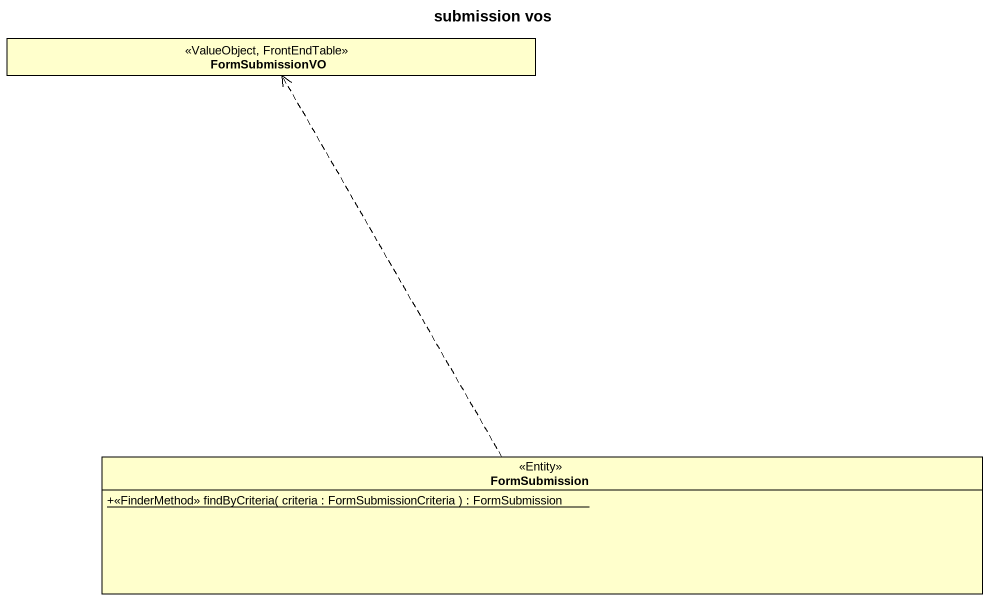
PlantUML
@startuml
title submission vos
hide circle
hide empty members
skinparam classAttributeIconSize 0
class FormSubmissionVO <<ValueObject, FrontEndTable>>
class FormSubmission <<Entity>> {
  {static} +<<FinderMethod>> findByCriteria( criteria : FormSubmissionCriteria ) : FormSubmission
}
FormSubmission .up.> FormSubmissionVO
@enduml
